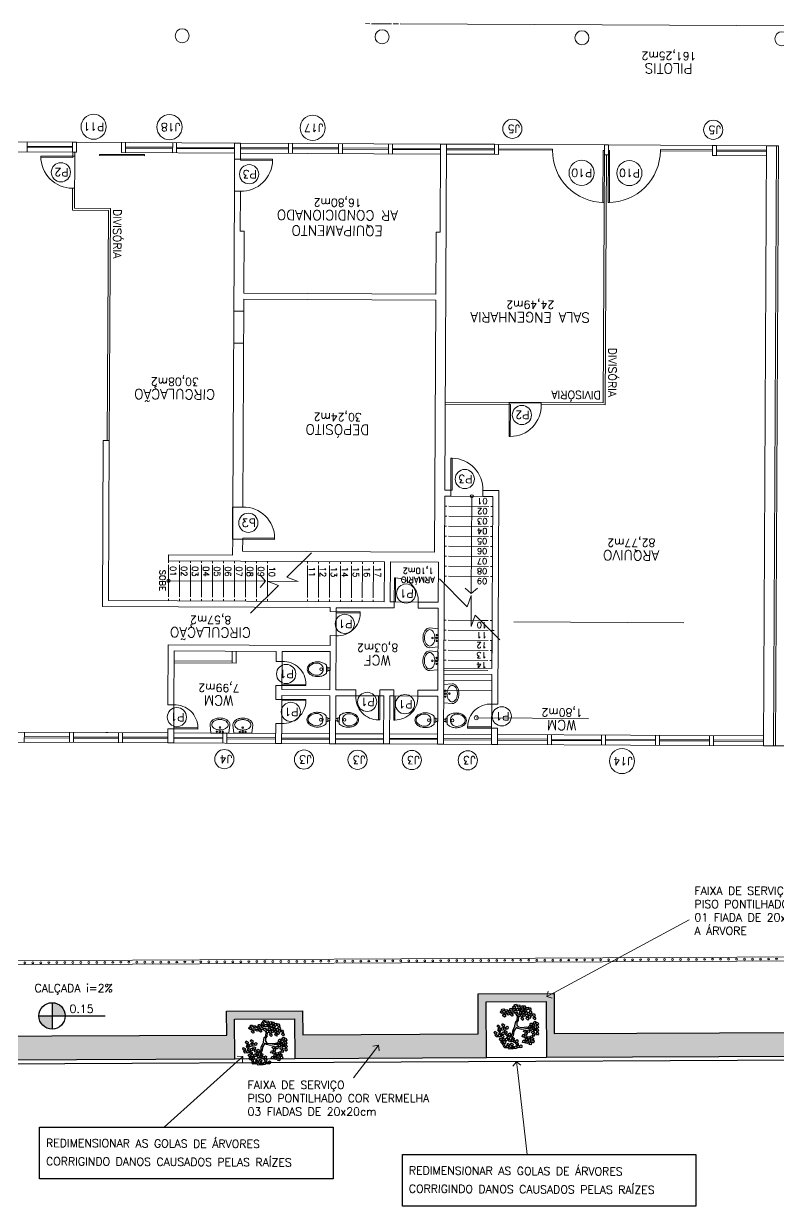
# Model space of a CAD drawing. Extents: x -1057 to 3416, y -340 to 4111.
# Drawn here: x 391.03 to 409.9, y -320.5 to -290.94 of the extents above; entities that cross this region are included whole.
import ezdxf
from ezdxf.enums import TextEntityAlignment as Align

# ---------------------------------------------------------------- set-up
doc = ezdxf.new("R2010")
doc.units = 0
doc.header["$LTSCALE"] = 50
for name, pattern in [('CONTINU', [0]), ('DASHDOT', [1, 0.5, -0.25, 0, -0.25]), ('DGN Style 1', [0.003115, 5.18318e-06, -0.00311]), ('HIDDEN', [9.525, 6.35, -3.175])]:
    doc.linetypes.add(name, pattern=pattern)
doc.layers.add('0.1', color=8, linetype='Continuous', lineweight=13)
doc.layers.add('Margem A3', color=8, linetype='DGN Style 1', lineweight=0)
for name, color, linetype in [('HAC', 1, 'Continuous'), ('medir projeto', 6, 'Continuous'), ('OK', 96, 'Continuous')]:
    doc.layers.add(name, color=color, linetype=linetype)
doc.styles.add('60x100', font='romans.shx', dxfattribs={"height": 0.2})
doc.styles.add('80X50', font='romans.shx')
doc.styles.get("Standard").update_dxf_attribs({"font": 'romans.shx'})

# ---------------------------------------------------------------- blocks, each defined once
blk = doc.blocks.new('P80')
for points in [[(0, 0.86), (0, 0.83), (0.15, 0.83), (0.15, 0.86)], [(0, 0), (0, 0.03), (0.15, 0.03), (0.15, 0)]]:
    blk.add_lwpolyline(points)
blk.add_lwpolyline([(-0.8, 0.06), (0, 0.06), (0, 0.03), (-0.8, 0.03)], close=True)
at = {"color": 8}
blk.add_arc((-0.025, 0.056), 0.775, 88.1408, 179.6698, dxfattribs=at)
blk = doc.blocks.new('P60')
at = {"color": 252}
blk.add_lwpolyline([(-0.6, 0.06), (0, 0.06), (0, 0.03), (-0.6, 0.03)], close=True, dxfattribs=at)
at = {"color": 8}
blk.add_arc((-0.029, 0.06), 0.571, 87.1025, 180, dxfattribs=at)
blk = doc.blocks.new('Cuba-emp')
blk.add_lwpolyline([(0.21, 0.248), (0, 0.227), (0, -0.227), (0.21, -0.248, 0.137816), (0.271, -0.231, 0.107041), (0.329, -0.176, 0.080751), (0.364, -0.099, 0.068643), (0.378, -0.001, 0.068643), (0.364, 0.098, 0.080751), (0.329, 0.174, 0.107041), (0.271, 0.23, 0.115752), (0.21, 0.248)], format="xyb")
blk.add_lwpolyline([(0.21, 0.205, -0.131827), (0.25, 0.194, -0.106633), (0.297, 0.151, -0.083482), (0.328, 0.087, -0.072232), (0.341, 0, -0.072232), (0.328, -0.087, -0.083482), (0.297, -0.151, -0.106633), (0.25, -0.194, -0.131827), (0.21, -0.205, -0.131827), (0.17, -0.194, -0.106633), (0.123, -0.151, -0.083482), (0.092, -0.087, -0.072232), (0.079, 0, -0.072232), (0.092, 0.087, -0.083482), (0.123, 0.151, -0.106633), (0.17, 0.194, -0.131827)], format="xyb", close=True)
for centre, radius in [((0.037, -0.002), 0.0193), ((0.037, -0.002), 0.0193), ((0.036, 0.071), 0.0155), ((0.14, -0.001), 0.0198), ((0.036, -0.076), 0.0155)]:
    blk.add_circle(centre, radius)
blk = doc.blocks.new('Vaso')
for points in [[(0.03, -0.05), (0.03, 0), (-0.03, 0), (-0.03, -0.05)], [(0.05, -0.09), (0.05, -0.05), (-0.05, -0.05), (-0.05, -0.09)]]:
    blk.add_lwpolyline(points)
for points in [[(0.183, -0.31, -0.071776), (0.168, -0.413, -0.083144), (0.129, -0.494, -0.106699), (0.065, -0.552, -0.132564), (-0.002, -0.57, -0.132564), (-0.069, -0.552, -0.106699), (-0.133, -0.494, -0.083144), (-0.172, -0.413, -0.071776), (-0.187, -0.31, -0.071776), (-0.172, -0.207, -0.083144), (-0.133, -0.126, -0.060171), (-0.1, -0.09), (0.096, -0.09, -0.060171), (0.129, -0.126, -0.083144), (0.168, -0.207, -0.071776)], [(-0.088, -0.497, 0.2474), (0, -0.541, 0.2474), (0.088, -0.497, 0.197858), (0.152, -0.318, 0.418329), (0, -0.168, 0.418329), (-0.152, -0.318, 0.197858)]]:
    blk.add_lwpolyline(points, format="xyb", close=True)
blk.add_circle((-0.002, -0.22), 0.0352)
blk = doc.blocks.new('ÁREA')
for p in [(0.00005, 0.00376), (0, 0)]:
    blk.add_attdef('COMPARTIMENTO', text='', height=0.0025).set_placement(p, align=Align.CENTER)
at = {"color": 1}
for p in [(-0.00005, -0.00376), (-0.0001, -0.00752)]:
    blk.add_attdef('ÁREA', text='', height=0.002, dxfattribs=at).set_placement(p, align=Align.CENTER)
blk = doc.blocks.new('P80 - parede 25cm')
for points in [[(-0.03, -0.125), (0, -0.125), (0, 0.125), (-0.03, 0.125)], [(0.83, -0.125), (0.8, -0.125), (0.8, 0.125), (0.83, 0.125)]]:
    blk.add_lwpolyline(points)
blk.add_lwpolyline([(0.77, -0.925), (0.77, -0.125), (0.8, -0.125), (0.8, -0.925)], close=True)
at = {"color": 8}
blk.add_arc((0.774, -0.15), 0.775, 178.1408, 269.6698, dxfattribs=at)
blk = doc.blocks.new('L', base_point=(1.368, 0.591))
at = {"color": 3, "lineweight": -2}
for p, q in [((1.281, 0.65), (1.312, 0.675)), ((1.294, 0.6), (1.281, 0.65)), ((1.312, 0.675), (1.342, 0.621)), ((1.275, 0.567), (1.306, 0.592)), ((1.288, 0.517), (1.275, 0.567)), ((1.317, 0.508), (1.288, 0.517)), ((1.322, 0.591), (1.294, 0.6)), ((1.306, 0.592), (1.336, 0.538)), ((1.336, 0.538), (1.317, 0.508)), ((1.342, 0.621), (1.322, 0.591)), ((1.337, 0.489), (1.356, 0.548)), ((1.376, 0.484), (1.337, 0.489)), ((1.356, 0.548), (1.391, 0.554)), ((1.404, 0.527), (1.376, 0.484)), ((1.391, 0.554), (1.404, 0.527))]:
    blk.add_line(p, q, dxfattribs=at)
blk = doc.blocks.new('Árvore-13')
at = {"color": 3}
for p, q in [((-0.795, 0.302), (-0.961, 0.415)), ((-0.795, 0.406), (-0.953, 0.499)), ((-0.357, 0.349), (-0.795, 0.406)), ((-0.366, 0.227), (-0.795, 0.302)), ((-0.129, 0.105), (-0.366, 0.227)), ((-0.068, 0.19), (-0.357, 0.349)), ((-0.068, -0.036), (-0.129, 0.105)), ((0.029, 0.068), (-0.068, 0.19)), ((0.029, 0.068), (0.318, 0.331)), ((0.116, -0.055), (0.283, 0.133)), ((0.283, 0.133), (0.423, 0.284)), ((0.318, 0.331), (0.405, 0.537)), ((0.405, 0.537), (0.484, 0.659)), ((0.423, 0.284), (0.502, 0.509)), ((0.484, 0.659), (0.572, 0.715)), ((0.502, 0.509), (0.633, 0.668)), ((0.572, 0.715), (0.607, 0.819)), ((0.633, 0.668), (0.782, 0.715)), ((-0.296, -0.392), (-0.418, -0.693)), ((-0.199, -0.449), (-0.313, -0.74)), ((-0.313, -0.74), (-0.243, -0.89)), ((-0.147, -0.299), (-0.296, -0.392)), ((-0.05, -0.383), (-0.199, -0.449)), ((-0.068, -0.036), (-0.147, -0.299)), ((0.116, -0.055), (-0.05, -0.383))]:
    blk.add_line(p, q, dxfattribs=at)
at = {"color": 3, "xscale": 3.048, "yscale": 3.048, "zscale": 3.048}
for p, rotation in [((-1.303, 0.884), 347.8021081598379), ((-0.926, 0.959), 295.0165150851705), ((-0.716, 1.448), 295.0165150851705), ((-0.488, 1.26), 295.0165150851705), ((-0.348, 0.687), 295.0165150851705), ((-0.252, 1.138), 295.0165150851705), ((0.169, 1.448), 190.1248425347958), ((0.353, 0.95), 190.1248425347958), ((0.581, 1.401), 190.1248425347958), ((0.677, 0.781), 190.1248425347958), ((0.852, 1.344), 190.1248425347958), ((1.211, 1.147), 190.1248425347958), ((1.317, 0.753), 190.1248425347958), ((-1.443, 0.368), 347.8021081598379), ((-1.128, 0.415), 347.8021081598379), ((-0.848, 0.462), 295.0165150851705), ((0.765, 0.274), 190.1248425347958), ((0.8, -0.299), 190.1248425347958), ((1.124, 0.565), 190.1248425347958), ((1.203, -0.317), 190.1248425347958), ((1.246, 0.039), 190.1248425347958), ((1.579, 0.114), 190.1248425347958), ((-0.103, -0.899), 66.16076666471405), ((0.502, -1.003), 66.16076666471405), ((-0.453, -1.397), 66.16076666471405), ((-0.015, -1.19), 66.16076666471405), ((0.616, -1.322), 66.16076666471405)]:
    blk.add_blockref('L', p, dxfattribs=dict(at, rotation=rotation))
for p in [(-1.391, -0.308), (-1.233, -0.881), (-1.049, -0.533), (-0.874, -1.134), (-0.848, -0.449), (-0.672, -1.021), (-0.453, -1.04), (-0.445, -0.543)]:
    blk.add_blockref('L', p, dxfattribs=at)
blk = doc.blocks.new('_Open90')
at = {"color": 0, "linetype": 'ByBlock', "lineweight": -2}
for p, q in [((0, 0), (-1, 0)), ((-0.5, 0.5), (0, 0)), ((0, 0), (-0.5, -0.5))]:
    blk.add_line(p, q, dxfattribs=at)

msp = doc.modelspace()

# ---------------------------------------------------------------- hatches: boundary and pattern name
at = {"layer": 'HAC'}
h = msp.add_hatch(dxfattribs=at)
h.set_pattern_fill('HEX', color=256, scale=0.01, angle=90.0645, style=0)
h.set_pattern_definition([(90.064457, (-47.94884, -453.22149), (-0.0549925784, -6.1866e-05), [0.03175, -0.0635]), (210.064457, (-47.94884, -453.22149), (0.027549867, -0.047594037), [0.03175, -0.0635]), (150.064457, (-47.948873, -453.18974), (-0.0274427115, -0.047655903), [0.03175, -0.0635])])
h.paths.add_polyline_path([(416.698, -316.128), (404.298, -316.177), (404.296, -315.177), (404.251, -315.177), (404.108, -315.254), (404.131, -315.178), (402.396, -315.186), (402.398, -316.186), (398.005, -316.207), (398.002, -315.607), (396.103, -315.616), (396.105, -316.216), (389.537, -316.246), (389.535, -315.646), (387.935, -315.654), (387.937, -316.254), (382.34, -316.28), (382.34, -315.681), (380.74, -315.682), (380.74, -316.283), (380.55, -316.284), (380.722, -316.883), (380.939, -316.882), (380.94, -315.882), (381.471, -315.882), (381.479, -315.852), (381.543, -315.881), (381.671, -315.881), (381.683, -315.839), (381.72, -315.833), (381.72, -315.881), (381.733, -315.881), (381.744, -315.844), (381.772, -315.845), (381.794, -315.881), (381.818, -315.881), (381.85, -315.876), (381.85, -315.881), (382.14, -315.881), (382.139, -316.881), (388.139, -316.853), (388.136, -315.853), (389.336, -315.847), (389.339, -316.847), (396.307, -316.815), (396.303, -315.815), (397.803, -315.808), (397.807, -316.808), (402.602, -316.785), (402.597, -315.385), (404.097, -315.378), (404.102, -316.778), (414.85, -316.728), (416.7, -316.719)])
h.paths.add_polyline_path([(381.525, -315.857), (381.499, -315.835), (381.51, -315.809), (381.559, -315.803), (381.581, -315.839), (381.584, -315.833)], flags=16)
at = {"layer": 'medir projeto', "linetype": 'CONTINU', "lineweight": -2}
h = msp.add_hatch(color=7, dxfattribs=at)
h.dxf.hatch_style = 1
h.paths.add_polyline_path([(392.066, -315.736, 0.414214), (391.737, -315.408), (391.737, -315.736)])
h.paths.add_polyline_path([(391.737, -315.736), (391.408, -315.736, 0.414214), (391.737, -316.065)])

# ---------------------------------------------------------------- linework, layer by layer
at = {"layer": '0.1', "color": 8}
for p, q in [((399.688, -290.938), (399.58, -290.937)), ((400.228, -290.94), (399.728, -290.938)), ((400.405, -290.941), (400.268, -290.941)), ((429.83, -291.086), (400.443, -290.941)), ((392.244, -294.151), (380.052, -294.091)), ((380.053, -293.841), (392.245, -293.901)), ((391.115, -294.005), (392.244, -294.011)), ((392.244, -294.041), (391.115, -294.035)), ((396.303, -293.921), (392.345, -293.902)), ((394.753, -294.053), (393.573, -294.048)), ((393.574, -294.018), (394.753, -294.023)), ((394.853, -294.024), (396.303, -294.031)), ((396.303, -294.061), (394.853, -294.054)), ((396.453, -293.922), (401.453, -293.946)), ((396.453, -294.032), (397.653, -294.038)), ((397.653, -294.068), (396.453, -294.062)), ((397.753, -294.038), (398.903, -294.044)), ((398.902, -294.074), (397.753, -294.068)), ((400.152, -294.08), (399.002, -294.074)), ((399.003, -294.044), (400.153, -294.05)), ((401.452, -294.086), (400.252, -294.081)), ((400.253, -294.051), (401.453, -294.056)), ((402.802, -294.093), (401.602, -294.087)), ((401.603, -293.947), (402.803, -293.953)), ((401.603, -294.057), (402.803, -294.063)), ((404.252, -294.1), (402.902, -294.094)), ((405.553, -293.967), (402.903, -293.954)), ((402.903, -294.064), (404.253, -294.07)), ((404.252, -294.1), (404.253, -294.07)), ((405.552, -294.107), (405.521, -300.417)), ((408.253, -293.98), (405.653, -293.967)), ((406.952, -294.114), (406.953, -294.084)), ((408.252, -294.12), (406.952, -294.114)), ((406.953, -294.084), (408.253, -294.09)), ((408.353, -293.98), (409.603, -293.987)), ((408.353, -294.09), (409.603, -294.097)), ((392.304, -294.151), (392.297, -295.551)), ((396.301, -294.321), (396.297, -295.121)), ((401.452, -294.196), (396.452, -294.172)), ((402.802, -294.203), (401.602, -294.197)), ((405.602, -294.217), (405.571, -300.467)), ((409.602, -294.127), (408.352, -294.12)), ((409.602, -294.237), (408.352, -294.23)), ((392.249, -295.051), (392.247, -295.601)), ((392.299, -295.051), (392.249, -295.051)), ((393.195, -295.556), (392.297, -295.551)), ((393.167, -301.356), (393.195, -295.556)), ((393.145, -295.605), (392.247, -295.601)), ((393.117, -301.355), (393.145, -295.605)), ((396.533, -298.122), (396.283, -298.121)), ((396.279, -298.921), (396.529, -298.922)), ((401.571, -300.397), (403.171, -300.405)), ((401.571, -300.447), (403.201, -300.455)), ((403.971, -300.409), (405.521, -300.417)), ((403.971, -300.459), (403.971, -300.409)), ((403.971, -300.459), (405.571, -300.467)), ((401.715, -302.748), (402.51, -302.752)), ((402.235, -302.75), (402.223, -305.183)), ((401.557, -303.247), (401.607, -303.247)), ((401.559, -302.997), (401.609, -302.997)), ((401.657, -303.248), (402.657, -303.252)), ((401.659, -302.998), (402.659, -303.002)), ((402.707, -303.253), (402.757, -303.253)), ((402.709, -303.003), (402.759, -303.003)), ((401.556, -303.497), (401.606, -303.497)), ((401.656, -303.498), (402.656, -303.502)), ((402.706, -303.503), (402.756, -303.503)), ((401.555, -303.747), (401.605, -303.747)), ((401.655, -303.748), (402.655, -303.752)), ((402.705, -303.753), (402.755, -303.753)), ((401.554, -303.997), (401.604, -303.997)), ((401.654, -303.998), (402.654, -304.002)), ((402.704, -304.003), (402.754, -304.003)), ((394.652, -304.363), (394.651, -304.413)), ((394.927, -304.364), (394.926, -304.414)), ((395.202, -304.366), (395.201, -304.416)), ((395.477, -304.367), (395.476, -304.417)), ((395.752, -304.368), (395.751, -304.418)), ((396.027, -304.37), (396.026, -304.42)), ((396.302, -304.371), (396.301, -304.421)), ((396.577, -304.373), (396.576, -304.423)), ((396.852, -304.374), (396.851, -304.424)), ((397.127, -304.375), (397.126, -304.425)), ((398.127, -304.38), (398.126, -304.43)), ((398.402, -304.382), (398.401, -304.432)), ((398.677, -304.383), (398.676, -304.433)), ((398.952, -304.384), (398.951, -304.434)), ((399.227, -304.386), (399.226, -304.436)), ((399.502, -304.387), (399.501, -304.437)), ((399.777, -304.388), (399.776, -304.438)), ((401.552, -304.247), (401.602, -304.247)), ((401.652, -304.248), (402.652, -304.252)), ((402.702, -304.253), (402.752, -304.253)), ((394.651, -304.463), (394.647, -305.263)), ((394.926, -304.464), (394.922, -305.264)), ((395.201, -304.466), (395.197, -305.266)), ((395.476, -304.467), (395.472, -305.267)), ((395.751, -304.468), (395.747, -305.268)), ((396.026, -304.47), (396.022, -305.27)), ((396.301, -304.471), (396.297, -305.271)), ((396.576, -304.473), (396.572, -305.273)), ((396.851, -304.474), (396.847, -305.274)), ((397.077, -304.875), (396.943, -304.717)), ((397.126, -304.475), (397.122, -305.275)), ((401.55, -304.747), (401.6, -304.747)), ((401.551, -304.497), (401.601, -304.497)), ((401.65, -304.748), (402.65, -304.752)), ((401.651, -304.498), (402.651, -304.502)), ((402.7, -304.753), (402.75, -304.753)), ((402.701, -304.503), (402.751, -304.503)), ((394.649, -304.863), (397.077, -304.875)), ((397.077, -304.875), (396.942, -305.032)), ((402.223, -305.183), (402.066, -305.047)), ((402.223, -305.183), (402.381, -305.049)), ((394.647, -305.313), (394.647, -305.363)), ((394.922, -305.314), (394.922, -305.364)), ((395.197, -305.316), (395.197, -305.366)), ((395.472, -305.317), (395.472, -305.367)), ((395.747, -305.318), (395.747, -305.368)), ((396.022, -305.32), (396.022, -305.37)), ((396.297, -305.321), (396.297, -305.371)), ((396.572, -305.323), (396.572, -305.373)), ((396.847, -305.324), (396.847, -305.374)), ((397.122, -305.325), (397.122, -305.375)), ((398.122, -305.33), (398.122, -305.38)), ((398.397, -305.332), (398.397, -305.382)), ((398.672, -305.333), (398.672, -305.383)), ((398.947, -305.334), (398.947, -305.384)), ((399.222, -305.336), (399.222, -305.386)), ((399.497, -305.337), (399.497, -305.387)), ((399.772, -305.338), (399.772, -305.388)), ((398.845, -305.634), (398.843, -306.234)), ((400.897, -305.394), (400.297, -305.391)), ((402.455, -305.852), (402.644, -305.852)), ((402.694, -305.853), (402.744, -305.853)), ((402.693, -306.103), (402.793, -306.103)), ((402.739, -307.053), (402.742, -306.292)), ((396.239, -306.921), (396.241, -306.621)), ((396.339, -306.921), (396.341, -306.621)), ((396.239, -306.871), (394.789, -306.864)), ((396.339, -306.921), (394.789, -306.914)), ((397.489, -306.877), (397.486, -307.477)), ((401.539, -307.047), (401.538, -307.197)), ((394.784, -307.964), (394.781, -308.564)), ((397.485, -307.827), (397.482, -308.427)), ((399.335, -307.736), (399.935, -307.739)), ((400.285, -307.741), (400.885, -307.744)), ((402.731, -308.544), (402.734, -307.944)), ((379.981, -308.591), (393.081, -308.655)), ((394.629, -308.913), (379.979, -308.841)), ((392.172, -308.791), (391.042, -308.785)), ((391.043, -308.755), (392.172, -308.761)), ((392.272, -308.761), (393.401, -308.767)), ((393.401, -308.797), (392.272, -308.791)), ((393.131, -308.656), (394.631, -308.663)), ((393.501, -308.767), (394.63, -308.773)), ((394.63, -308.803), (393.501, -308.797)), ((394.78, -308.774), (396.005, -308.78)), ((396.005, -308.81), (394.78, -308.804)), ((394.781, -308.664), (397.33, -308.676)), ((396.105, -308.78), (397.33, -308.786)), ((397.33, -308.816), (396.105, -308.81)), ((397.48, -308.677), (398.68, -308.683)), ((397.48, -308.787), (398.68, -308.793)), ((398.68, -308.823), (397.48, -308.817)), ((398.83, -308.684), (400.03, -308.69)), ((398.83, -308.794), (400.03, -308.8)), ((400.03, -308.83), (398.83, -308.824)), ((400.18, -308.69), (401.38, -308.696)), ((400.18, -308.8), (401.38, -308.806)), ((401.38, -308.836), (400.18, -308.83)), ((401.53, -308.697), (402.73, -308.703)), ((401.53, -308.807), (402.73, -308.813)), ((402.73, -308.843), (401.53, -308.837)), ((402.88, -308.704), (409.53, -308.736)), ((402.88, -308.814), (404.13, -308.82)), ((404.13, -308.85), (402.88, -308.844)), ((404.23, -308.82), (405.48, -308.826)), ((405.48, -308.856), (404.23, -308.85)), ((405.58, -308.827), (406.83, -308.833)), ((406.83, -308.863), (405.58, -308.857)), ((406.93, -308.834), (408.18, -308.84)), ((408.18, -308.87), (406.93, -308.864)), ((408.28, -308.84), (409.53, -308.846)), ((409.53, -308.876), (408.28, -308.87)), ((397.329, -308.926), (394.779, -308.914)), ((398.679, -308.933), (397.479, -308.927)), ((400.029, -308.94), (398.829, -308.934)), ((401.379, -308.946), (400.179, -308.94)), ((402.729, -308.953), (401.529, -308.947)), ((409.529, -308.986), (402.879, -308.954)), ((379.952, -314.414), (426.037, -314.183)), ((379.851, -314.515), (426.08, -314.283))]:
    msp.add_line(p, q, dxfattribs=at)
at = {"layer": '0.1', "color": 7}
for p, q in [((396.301, -294.321), (396.303, -293.921)), ((396.453, -293.922), (396.303, -293.921)), ((396.451, -294.322), (396.453, -293.922)), ((401.442, -296.146), (401.453, -293.946)), ((401.603, -293.947), (401.453, -293.946)), ((401.56, -302.597), (401.603, -293.947)), ((409.529, -308.986), (409.603, -293.987)), ((409.853, -293.988), (409.603, -293.987)), ((409.779, -308.988), (409.853, -293.988)), ((409.829, -308.988), (409.903, -293.988)), ((396.451, -294.322), (396.301, -294.321)), ((396.258, -303.021), (396.297, -295.121)), ((396.447, -295.122), (396.297, -295.121)), ((396.442, -296.122), (396.447, -295.122)), ((396.442, -296.122), (396.542, -296.122)), ((396.535, -297.672), (396.542, -296.122)), ((401.335, -297.696), (401.342, -296.146)), ((401.342, -296.146), (401.442, -296.146)), ((396.508, -303.022), (396.534, -297.822)), ((401.334, -297.846), (396.534, -297.822)), ((401.335, -297.696), (396.535, -297.672)), ((401.303, -304.146), (401.334, -297.846)), ((392.996, -305.505), (393.017, -301.355)), ((393.017, -301.355), (393.167, -301.356)), ((393.147, -305.356), (393.167, -301.356)), ((401.56, -302.597), (401.71, -302.598)), ((401.71, -302.598), (401.71, -302.748)), ((402.51, -302.602), (402.51, -302.752)), ((402.51, -302.602), (402.91, -302.604)), ((402.884, -307.944), (402.91, -302.604)), ((401.539, -307.047), (401.56, -302.747)), ((401.56, -302.747), (401.71, -302.748)), ((402.51, -302.752), (402.76, -302.753)), ((402.739, -307.053), (402.76, -302.753)), ((396.258, -303.021), (396.508, -303.022)), ((396.252, -304.221), (396.254, -303.821)), ((396.504, -303.822), (396.254, -303.821)), ((396.503, -304.122), (396.504, -303.822)), ((396.503, -304.122), (401.303, -304.146)), ((394.652, -304.363), (394.652, -304.213)), ((394.652, -304.213), (396.252, -304.221)), ((394.652, -304.363), (400.052, -304.39)), ((400.047, -305.39), (400.052, -304.39)), ((400.197, -305.39), (400.202, -304.39)), ((400.202, -304.39), (401.402, -304.396)), ((401.397, -305.396), (401.402, -304.396)), ((392.996, -305.505), (398.696, -305.533)), ((393.147, -305.356), (400.047, -305.39)), ((398.695, -305.633), (398.696, -305.533)), ((398.695, -305.633), (398.845, -305.634)), ((398.845, -305.634), (398.846, -305.534)), ((398.846, -305.534), (400.296, -305.541)), ((400.197, -305.39), (400.297, -305.391)), ((400.297, -305.391), (400.296, -305.541)), ((400.896, -305.544), (400.897, -305.394)), ((400.896, -305.544), (401.396, -305.546)), ((400.897, -305.394), (401.397, -305.396)), ((401.386, -307.596), (401.396, -305.546)), ((398.691, -306.483), (398.693, -306.233)), ((398.843, -306.234), (398.693, -306.233)), ((398.836, -307.584), (398.843, -306.234)), ((394.634, -307.963), (394.641, -306.463)), ((394.641, -306.463), (398.691, -306.483)), ((394.784, -307.964), (394.791, -306.614)), ((394.791, -306.614), (397.341, -306.626)), ((397.339, -306.876), (397.341, -306.626)), ((397.489, -306.877), (397.491, -306.627)), ((397.491, -306.627), (398.691, -306.633)), ((398.686, -307.583), (398.691, -306.633)), ((397.339, -306.876), (397.489, -306.877)), ((401.539, -307.047), (402.739, -307.053)), ((401.529, -308.947), (401.538, -307.197)), ((401.538, -307.197), (402.738, -307.203)), ((402.734, -307.944), (402.738, -307.203)), ((397.335, -307.826), (397.336, -307.476)), ((397.486, -307.477), (397.336, -307.476)), ((397.486, -307.577), (397.486, -307.477)), ((397.486, -307.577), (398.686, -307.583)), ((398.836, -307.584), (399.336, -307.586)), ((399.336, -307.586), (399.335, -307.736)), ((399.935, -307.739), (399.936, -307.589)), ((399.936, -307.589), (400.286, -307.591)), ((400.285, -307.741), (400.286, -307.591)), ((400.886, -307.594), (400.885, -307.744)), ((400.886, -307.594), (401.386, -307.596)), ((394.634, -307.963), (394.784, -307.964)), ((397.485, -307.827), (397.335, -307.826)), ((397.485, -307.727), (398.685, -307.733)), ((397.485, -307.827), (397.485, -307.727)), ((398.679, -308.933), (398.685, -307.733)), ((398.829, -308.934), (398.835, -307.734)), ((398.835, -307.734), (399.335, -307.736)), ((399.935, -307.739), (400.035, -307.74)), ((400.029, -308.94), (400.035, -307.74)), ((400.179, -308.94), (400.185, -307.74)), ((400.185, -307.74), (400.285, -307.741)), ((400.885, -307.744), (401.385, -307.746)), ((401.379, -308.946), (401.385, -307.746)), ((402.884, -307.944), (402.734, -307.944)), ((394.629, -308.913), (394.631, -308.563)), ((394.781, -308.564), (394.631, -308.563)), ((394.779, -308.914), (394.781, -308.564)), ((397.329, -308.926), (397.332, -308.426)), ((397.332, -308.426), (397.482, -308.427)), ((397.479, -308.927), (397.482, -308.427)), ((402.729, -308.953), (402.731, -308.544)), ((402.881, -308.544), (402.731, -308.544)), ((402.879, -308.954), (402.881, -308.544)), ((394.629, -308.913), (394.779, -308.914)), ((397.329, -308.926), (397.479, -308.927)), ((398.679, -308.933), (398.829, -308.934)), ((400.029, -308.94), (400.179, -308.94)), ((401.379, -308.946), (401.529, -308.947)), ((402.729, -308.953), (402.879, -308.954)), ((409.529, -308.986), (409.779, -308.988)), ((409.829, -308.988), (410.079, -308.989))]:
    msp.add_line(p, q, dxfattribs=at)
at = {"layer": '0.1', "color": 8, "linetype": 'CONTINU'}
for p, q in [((409.853, -293.988), (409.903, -293.988)), ((407.538, -305.912), (403.286, -305.891)), ((405.158, -308.3), (402.347, -308.286)), ((409.779, -308.988), (409.829, -308.988))]:
    msp.add_line(p, q, dxfattribs=at)
at = {"layer": '0.1', "color": 8, "linetype": 'CONTINU', "lineweight": -2}
for p, q in [((403.171, -300.405), (403.971, -300.409)), ((396.254, -303.821), (396.258, -303.021))]:
    msp.add_line(p, q, dxfattribs=at)
at = {"layer": '0.1', "color": 8, "linetype": 'DASHDOT', "ltscale": 0.2}
for p, q in [((398.126, -304.48), (398.122, -305.28)), ((398.401, -304.482), (398.397, -305.282)), ((398.676, -304.483), (398.672, -305.283)), ((398.951, -304.484), (398.947, -305.284)), ((399.226, -304.486), (399.222, -305.286)), ((399.501, -304.487), (399.497, -305.287)), ((399.776, -304.488), (399.772, -305.288)), ((401.544, -305.847), (401.594, -305.847)), ((401.644, -305.848), (402.455, -305.852)), ((401.543, -306.097), (401.593, -306.097)), ((401.643, -306.098), (402.643, -306.102)), ((401.542, -306.347), (401.592, -306.347)), ((401.642, -306.348), (402.642, -306.352)), ((402.692, -306.353), (402.742, -306.353)), ((401.541, -306.597), (401.591, -306.597)), ((401.641, -306.598), (402.641, -306.602)), ((402.691, -306.603), (402.741, -306.603)), ((401.538, -307.097), (402.638, -307.102)), ((401.54, -306.847), (401.59, -306.847)), ((401.64, -306.848), (402.64, -306.852)), ((402.69, -306.853), (402.74, -306.853)), ((401.537, -307.347), (402.737, -307.353)), ((401.536, -307.597), (402.736, -307.603))]:
    msp.add_line(p, q, dxfattribs=at)
at = {"layer": '0.1', "color": 8, "linetype": 'HIDDEN', "ltscale": 0.02}
msp.add_line((393.131, -308.656), (393.081, -308.655), dxfattribs=at)
at = {"layer": '0.1', "color": 8}
for points in [[(391.116, -293.895), (391.115, -294.145)], [(396.302, -294.171), (393.473, -294.157), (393.474, -293.907)], [(393.574, -293.908), (393.573, -294.158)], [(394.752, -294.163), (394.753, -293.913)], [(394.853, -293.914), (394.852, -294.164)], [(397.652, -294.178), (397.653, -293.928)], [(397.753, -293.928), (397.752, -294.178)], [(398.902, -294.184), (398.903, -293.934)], [(399.003, -293.934), (399.002, -294.184)], [(400.152, -294.19), (400.153, -293.94)], [(400.253, -293.941), (400.252, -294.191)], [(405.546, -295.407), (405.516, -295.406), (405.522, -294.107), (405.552, -294.107)], [(392.303, -294.251), (391.453, -294.247), (391.453, -294.277), (392.253, -294.281), (392.254, -294.151)], [(403.171, -300.405), (403.167, -301.255), (403.197, -301.255), (403.201, -300.455)], [(398.224, -304.165), (397.608, -304.774), (397.89, -304.879), (397.118, -304.875), (397.4, -304.98), (396.7, -305.673)], [(402.933, -306.334), (402.323, -305.719), (402.219, -306.001), (402.223, -305.229), (402.118, -305.511), (401.425, -304.811)], [(391.043, -308.645), (391.042, -308.895)], [(392.171, -308.901), (392.172, -308.651)], [(392.272, -308.651), (392.271, -308.901)], [(393.4, -308.907), (393.401, -308.657)], [(393.501, -308.657), (393.5, -308.907)], [(396.004, -308.92), (396.005, -308.67)], [(396.105, -308.67), (396.104, -308.92)], [(404.129, -308.96), (404.13, -308.71)], [(404.23, -308.71), (404.229, -308.96)], [(405.479, -308.966), (405.48, -308.716)], [(405.58, -308.717), (405.579, -308.967)], [(406.829, -308.973), (406.83, -308.723)], [(406.93, -308.724), (406.929, -308.974)], [(408.179, -308.98), (408.18, -308.73)], [(408.28, -308.73), (408.279, -308.98)]]:
    msp.add_lwpolyline(points, dxfattribs=at)
at = {"layer": '0.1', "color": 7}
for points in [[(392.344, -294.152), (392.244, -294.151), (392.245, -293.901), (392.345, -293.902)], [(402.902, -294.204), (402.802, -294.203), (402.803, -293.953), (402.903, -293.954)], [(405.652, -294.217), (405.552, -294.217), (405.553, -293.967), (405.653, -293.967)], [(408.352, -294.23), (408.252, -294.23), (408.253, -293.98), (408.353, -293.98)]]:
    msp.add_lwpolyline(points, close=True, dxfattribs=at)
at = {"layer": '0.1', "color": 8}
for points in [[(405.652, -294.107), (405.682, -294.107), (405.676, -295.407), (405.646, -295.407)], [(394.049, -294.239), (394.049, -294.209), (392.92, -294.204), (392.92, -294.234)], [(401.744, -301.798), (401.74, -302.598), (401.71, -302.598), (401.714, -301.798)]]:
    msp.add_lwpolyline(points, close=True, dxfattribs=at)
at = {"layer": '0.1', "color": 7}
for points in [[(404.284, -315.159), (407.673, -313.336)], [(399.781, -316.63), (399.277, -317.282)], [(396.359, -316.885), (394.541, -318.517)], [(403.375, -317.08), (403.617, -319.204)]]:
    msp.add_lwpolyline(points, dxfattribs=at)
for centre in [(394.991, -291.24), (399.991, -291.264), (404.991, -291.289), (409.991, -291.314)]:
    msp.add_circle(centre, 0.175, dxfattribs=at)
at = {"layer": '0.1', "color": 8}
for centre, radius in [((392.776, -293.514), 0.314), ((394.673, -293.523), 0.314), ((398.254, -293.541), 0.314), ((403.25, -293.565), 0.24), ((408.274, -293.59), 0.24), ((404.981, -294.666), 0.314), ((406.177, -294.672), 0.314), ((391.958, -294.652), 0.24), ((396.665, -294.701), 0.24), ((403.488, -300.719), 0.24), ((402.06, -302.319), 0.24), ((402.235, -302.75), 0.0387), ((396.646, -303.411), 0.24), ((394.649, -304.863), 0.0387), ((400.591, -305.18), 0.24), ((399.058, -305.939), 0.24), ((397.592, -307.191), 0.24), ((399.616, -307.889), 0.24), ((400.564, -307.945), 0.24), ((397.708, -308.139), 0.24), ((394.858, -308.268), 0.24), ((402.985, -308.25), 0.24), ((396.046, -309.319), 0.24), ((398.037, -309.329), 0.24), ((399.378, -309.336), 0.24), ((400.733, -309.342), 0.24), ((402.134, -309.349), 0.24), ((405.992, -309.368), 0.314), ((391.057, -314.409), 0.0225), ((391.257, -314.408), 0.0225), ((391.457, -314.407), 0.0225), ((391.657, -314.406), 0.0225), ((391.857, -314.405), 0.0225), ((392.057, -314.404), 0.0225), ((392.257, -314.403), 0.0225), ((392.457, -314.402), 0.0225), ((392.657, -314.401), 0.0225), ((392.857, -314.4), 0.0225), ((393.057, -314.399), 0.0225), ((393.258, -314.398), 0.0225), ((393.458, -314.397), 0.0225), ((393.658, -314.396), 0.0225), ((393.858, -314.395), 0.0225), ((394.058, -314.394), 0.0225), ((394.258, -314.393), 0.0225), ((394.458, -314.392), 0.0225), ((394.658, -314.391), 0.0225), ((394.858, -314.39), 0.0225), ((395.058, -314.389), 0.0225), ((395.258, -314.388), 0.0225), ((395.458, -314.387), 0.0225), ((395.658, -314.386), 0.0225), ((395.858, -314.385), 0.0225), ((396.058, -314.384), 0.0225), ((396.258, -314.383), 0.0225), ((396.458, -314.382), 0.0225), ((396.658, -314.381), 0.0225), ((396.858, -314.38), 0.0225), ((397.058, -314.379), 0.0225), ((397.258, -314.378), 0.0225), ((397.458, -314.377), 0.0225), ((397.658, -314.376), 0.0225), ((397.858, -314.375), 0.0225), ((398.058, -314.374), 0.0225), ((398.258, -314.373), 0.0225), ((398.458, -314.371), 0.0225), ((398.658, -314.37), 0.0225), ((398.858, -314.369), 0.0225), ((399.058, -314.368), 0.0225), ((399.258, -314.367), 0.0225), ((399.458, -314.366), 0.0225), ((399.658, -314.365), 0.0225), ((399.858, -314.364), 0.0225), ((400.058, -314.363), 0.0225), ((400.258, -314.362), 0.0225), ((400.458, -314.361), 0.0225), ((400.658, -314.36), 0.0225), ((400.858, -314.359), 0.0225), ((401.058, -314.358), 0.0225), ((401.258, -314.357), 0.0225), ((401.458, -314.356), 0.0225), ((401.658, -314.355), 0.0225), ((401.858, -314.354), 0.0225), ((402.058, -314.353), 0.0225), ((402.258, -314.352), 0.0225), ((402.458, -314.351), 0.0225), ((402.658, -314.35), 0.0225), ((402.858, -314.349), 0.0225), ((403.058, -314.348), 0.0225), ((403.258, -314.347), 0.0225), ((403.458, -314.346), 0.0225), ((403.658, -314.345), 0.0225), ((403.858, -314.344), 0.0225), ((404.058, -314.343), 0.0225), ((404.258, -314.342), 0.0225), ((404.458, -314.341), 0.0225), ((404.658, -314.34), 0.0225), ((404.858, -314.339), 0.0225), ((405.058, -314.338), 0.0225), ((405.258, -314.337), 0.0225), ((405.458, -314.336), 0.0225), ((405.658, -314.335), 0.0225), ((405.858, -314.334), 0.0225), ((406.058, -314.333), 0.0225), ((406.258, -314.332), 0.0225), ((406.458, -314.331), 0.0225), ((406.658, -314.33), 0.0225), ((406.858, -314.329), 0.0225), ((407.058, -314.328), 0.0225), ((407.258, -314.327), 0.0225), ((407.458, -314.326), 0.0225), ((407.658, -314.325), 0.0225), ((407.858, -314.324), 0.0225), ((408.058, -314.323), 0.0225), ((408.258, -314.322), 0.0225), ((408.458, -314.321), 0.0225), ((408.658, -314.32), 0.0225), ((408.858, -314.319), 0.0225), ((409.058, -314.318), 0.0225), ((409.258, -314.317), 0.0225), ((409.458, -314.316), 0.0225), ((409.658, -314.315), 0.0225), ((409.858, -314.314), 0.0225)]:
    msp.add_circle(centre, radius, dxfattribs=at)
at = {"layer": '0.1', "color": 8, "linetype": 'CONTINU'}
msp.add_circle((402.347, -308.286), 0.0498, dxfattribs=at)
at = {"layer": '0.1', "color": 8}
for centre, radius, start, end in [((405.552, -294.107), 1.3, 179.7175, 269.7175), ((405.652, -294.107), 1.3, 269.7175, 359.7175), ((392.253, -294.251), 0.8, 179.7175, 269.7175), ((403.196, -300.48), 0.775, 270.0477, 1.5767), ((401.736, -302.573), 0.775, 357.8583, 89.3873)]:
    msp.add_arc(centre, radius, start, end, dxfattribs=at)
at = {"layer": 'Margem A3', "color": 7, "linetype": 'CONTINU', "lineweight": -2}
for p, q in [((426.099, -316.775), (380.939, -316.982)), ((396.308, -316.815), (389.339, -316.848)), ((396.307, -316.815), (389.339, -316.847)), ((402.603, -316.785), (397.807, -316.808)), ((402.602, -316.785), (397.807, -316.808)), ((414.85, -316.728), (404.102, -316.778))]:
    msp.add_line(p, q, dxfattribs=at)
for points in [[(380.74, -316.283), (380.74, -315.682), (382.34, -315.681), (382.34, -316.28), (387.937, -316.254), (387.935, -315.654), (389.535, -315.646), (389.537, -316.246), (396.105, -316.216), (396.103, -315.616), (398.002, -315.607), (398.005, -316.207), (402.398, -316.186), (402.396, -315.186), (404.296, -315.177), (404.298, -316.177), (416.698, -316.128), (416.696, -315.519), (418.296, -315.512), (418.298, -316.107), (421.767, -316.095)], [(402.602, -316.785), (402.597, -315.385), (404.097, -315.378), (404.102, -316.778), (402.602, -316.785)], [(396.307, -316.815), (396.303, -315.815), (397.803, -315.808), (397.807, -316.808), (396.307, -316.815)]]:
    msp.add_lwpolyline(points, dxfattribs=at)
at = {"layer": 'medir projeto', "color": 7, "linetype": 'CONTINU', "lineweight": -2}
for p, q in [((391.737, -315.408), (391.737, -316.065)), ((391.408, -315.736), (392.066, -315.736)), ((392.066, -315.736), (393.063, -315.736))]:
    msp.add_line(p, q, dxfattribs=at)
for points in [[(391.422, -318.517), (398.765, -318.517), (398.765, -319.809), (391.422, -319.809)], [(400.498, -319.204), (407.84, -319.204), (407.84, -320.496), (400.498, -320.496)]]:
    msp.add_lwpolyline(points, close=True, dxfattribs=at)
msp.add_circle((391.737, -315.736), 0.329, dxfattribs=at)

# ---------------------------------------------------------------- block references
at = {"layer": '0.1', "color": 8}
ref = msp.add_blockref('ÁREA', (407.16, -291.933), dxfattribs=dict(at, xscale=133.3333333333334, yscale=133.3333333333334, zscale=133.3333333333334, rotation=179.7174815060635))
ref.add_attrib('COMPARTIMENTO', 'PILOTIS', dxfattribs={"layer": '0', "color": 3, "height": 0.25, "rotation": 179.7175}).set_placement((407.16, -291.933), align=Align.CENTER)
ref.add_attrib('ÁREA', '161,25m2', dxfattribs={"layer": '0', "color": 1, "height": 0.2, "rotation": 179.7175}).set_placement((407.168, -291.645), align=Align.CENTER)
for name, p, rotation in [('P80', (396.451, -294.292), 179.7174815060635), ('P60', (400.267, -305.391), 269.7174815060636), ('P60', (398.846, -305.604), 179.7174815060635), ('Cuba-emp', (401.535, -307.681), 359.7174815060635), ('P60', (397.485, -307.797), 179.7174815060635), ('P60', (399.965, -307.739), 89.71748150606336), ('P60', (402.731, -308.574), 359.7174815060635), ('Vaso', (398.832, -308.334), 89.71748150606336), ('Vaso', (401.532, -308.347), 89.71748150606336)]:
    msp.add_blockref(name, p, dxfattribs=dict(at, rotation=rotation))
ref = msp.add_blockref('ÁREA', (398.874, -295.6), dxfattribs=dict(at, xscale=133.3333333333334, yscale=133.3333333333334, zscale=133.3333333333334, rotation=179.7174815060635))
ref.add_attrib('COMPARTIMENTO', 'AR CONDICIONADO', dxfattribs={"layer": '0', "color": 3, "height": 0.25, "rotation": 179.7175}).set_placement((398.874, -295.6), align=Align.CENTER)
ref.add_attrib('ÁREA', '16,80m2', dxfattribs={"layer": '0', "color": 1, "height": 0.2, "rotation": 179.7175}).set_placement((398.882, -295.312), align=Align.CENTER)
ref.add_attrib('COMPARTIMENTO', 'EQUIPAMENTO', dxfattribs={"layer": '0', "color": 3, "height": 0.25, "rotation": 179.7175}).set_placement((398.866, -295.988), align=Align.CENTER)
ref = msp.add_blockref('ÁREA', (403.693, -298.152), dxfattribs=dict(at, xscale=133.3333333333334, yscale=133.3333333333334, zscale=133.3333333333334, rotation=179.7174815060635))
ref.add_attrib('COMPARTIMENTO', 'SALA ENGENHARIA', dxfattribs={"layer": '0', "color": 3, "height": 0.25, "rotation": 179.7175}).set_placement((403.693, -298.152), align=Align.CENTER)
ref.add_attrib('ÁREA', '24,49m2', dxfattribs={"layer": '0', "color": 1, "height": 0.2, "rotation": 179.7175}).set_placement((403.701, -297.864), align=Align.CENTER)
ref = msp.add_blockref('ÁREA', (394.801, -300.075), dxfattribs=dict(at, xscale=133.3333333333334, yscale=133.3333333333334, zscale=133.3333333333334, rotation=179.7174815060635))
ref.add_attrib('COMPARTIMENTO', 'CIRCULAÇÃO', dxfattribs={"layer": '0', "color": 3, "height": 0.25, "rotation": 179.7175}).set_placement((394.801, -300.075), align=Align.CENTER)
ref.add_attrib('ÁREA', '30,08m2', dxfattribs={"layer": '0', "color": 1, "height": 0.2, "rotation": 179.7175}).set_placement((394.809, -299.787), align=Align.CENTER)
ref = msp.add_blockref('ÁREA', (398.874, -300.958), dxfattribs=dict(at, xscale=133.3333333333334, yscale=133.3333333333334, zscale=133.3333333333334, rotation=179.7174815060635))
ref.add_attrib('COMPARTIMENTO', 'DEPÓSITO', dxfattribs={"layer": '0', "color": 3, "height": 0.25, "rotation": 179.7175}).set_placement((398.874, -300.958), align=Align.CENTER)
ref.add_attrib('ÁREA', '30,24m2', dxfattribs={"layer": '0', "color": 1, "height": 0.2, "rotation": 179.7175}).set_placement((398.882, -300.67), align=Align.CENTER)
at = {"layer": '0.1', "color": 8, "xscale": -1}
for name, p, rotation in [('P80 - parede 25cm', (396.383, -303.022), 89.7174815060634), ('Cuba-emp', (401.392, -306.289), 359.7174815060636), ('Cuba-emp', (401.389, -306.861), 359.7174815060636), ('P60', (397.486, -307.507), 359.7174815060636), ('Vaso', (398.688, -307.071), 269.7174815060636), ('P60', (394.781, -308.594), 359.7174815060636), ('P60', (400.255, -307.741), 269.7174815060636), ('Cuba-emp', (395.935, -308.669), 269.7174815060636), ('Cuba-emp', (396.506, -308.672), 269.7174815060636), ('Vaso', (398.682, -308.333), 269.7174815060636), ('Vaso', (401.382, -308.346), 269.7174815060636)]:
    msp.add_blockref(name, p, dxfattribs=dict(at, rotation=rotation))
at = {"layer": '0.1', "color": 8}
ref = msp.add_blockref('ÁREA', (406.219, -304.1), dxfattribs=dict(at, xscale=133.3333333333334, yscale=133.3333333333334, zscale=133.3333333333334, rotation=179.7174815060635))
ref.add_attrib('COMPARTIMENTO', 'ARQUIVO', dxfattribs={"layer": '0', "color": 3, "height": 0.25, "rotation": 179.7175}).set_placement((406.219, -304.1), align=Align.CENTER)
ref.add_attrib('ÁREA', '82,77m2', dxfattribs={"layer": '0', "color": 1, "height": 0.2, "rotation": 179.7175}).set_placement((406.227, -303.812), align=Align.CENTER)
ref = msp.add_blockref('ÁREA', (400.886, -304.828), dxfattribs=dict(at, xscale=133.3333333333334, yscale=133.3333333333334, zscale=133.3333333333334, rotation=179.7174815060635))
ref.add_attrib('COMPARTIMENTO', 'ARMÁRIO', dxfattribs={"layer": '0', "color": 1, "height": 0.15, "rotation": 179.7175}).set_placement((400.886, -304.763), align=Align.CENTER)
ref.add_attrib('ÁREA', '1,10m2', dxfattribs={"layer": '0', "color": 1, "height": 0.15, "rotation": 179.7175}).set_placement((400.894, -304.54), align=Align.CENTER)
ref = msp.add_blockref('ÁREA', (395.697, -306.028), dxfattribs=dict(at, xscale=133.3333333333334, yscale=133.3333333333334, zscale=133.3333333333334, rotation=179.7174815060635))
ref.add_attrib('COMPARTIMENTO', 'CIRCULAÇÃO', dxfattribs={"layer": '0', "color": 3, "height": 0.25, "rotation": 179.7175}).set_placement((395.697, -306.028), align=Align.CENTER)
ref.add_attrib('ÁREA', '8,57m2', dxfattribs={"layer": '0', "color": 1, "height": 0.2, "rotation": 179.7175}).set_placement((395.705, -305.74), align=Align.CENTER)
ref = msp.add_blockref('ÁREA', (399.872, -306.724), dxfattribs=dict(at, xscale=133.3333333333334, yscale=133.3333333333334, zscale=133.3333333333334, rotation=179.7174815060635))
ref.add_attrib('COMPARTIMENTO', 'WCF', dxfattribs={"layer": '0', "color": 3, "height": 0.25, "rotation": 179.7175}).set_placement((399.872, -306.724), align=Align.CENTER)
ref.add_attrib('ÁREA', '8,03m2', dxfattribs={"layer": '0', "color": 1, "height": 0.2, "rotation": 179.7175}).set_placement((399.88, -306.436), align=Align.CENTER)
at = {"layer": '0.1', "color": 8, "linetype": 'CONTINU'}
ref = msp.add_blockref('ÁREA', (395.903, -307.729), dxfattribs=dict(at, xscale=133.3333333333334, yscale=133.3333333333334, zscale=133.3333333333334, rotation=179.7174815060635))
ref.add_attrib('COMPARTIMENTO', 'WCM', dxfattribs={"layer": '0', "color": 3, "height": 0.25, "rotation": 179.7175}).set_placement((395.903, -307.729), align=Align.CENTER)
ref.add_attrib('ÁREA', '7,99m2', dxfattribs={"layer": '0', "color": 1, "height": 0.2, "rotation": 179.7175}).set_placement((395.912, -307.441), align=Align.CENTER)
at = {"layer": '0.1', "color": 8}
ref = msp.add_blockref('ÁREA', (404.485, -308.344), dxfattribs=dict(at, xscale=133.3333333333334, yscale=133.3333333333334, zscale=133.3333333333334, rotation=179.7174815060635))
ref.add_attrib('COMPARTIMENTO', 'WCM', dxfattribs={"layer": '0', "color": 3, "height": 0.25, "rotation": 179.7175}).set_placement((404.485, -308.344), align=Align.CENTER)
ref.add_attrib('ÁREA', '1,80m2', dxfattribs={"layer": '0', "color": 1, "height": 0.2, "rotation": 179.7175}).set_placement((404.494, -308.056), align=Align.CENTER)
at = {"layer": '0.1', "color": 7, "xscale": 0.2, "yscale": 0.2, "zscale": 0.2}
for p, rotation in [((404.108, -315.254), 208.2794704126825), ((399.903, -316.472), 52.29709085773717), ((396.508, -316.751), 41.91600101248559), ((403.353, -316.882), 96.48461074435117)]:
    msp.add_blockref('_Open90', p, dxfattribs=dict(at, rotation=rotation))
at = {"layer": 'OK', "color": 3, "linetype": 'HIDDEN', "xscale": 0.3107660917594164, "yscale": 0.3107660917594164, "zscale": 0.3107660917594164, "rotation": 196.6362105508732}
for p in [(403.352, -315.992), (397.063, -316.395)]:
    msp.add_blockref('Árvore-13', p, dxfattribs=at)

# ---------------------------------------------------------------- texts
at = {"layer": '0.1', "color": 7}
for s, rotation, p in [('P11', 179.7175, (393.041, -293.413)), ('J18', 179.7175, (394.939, -293.423)), ('J17', 179.7175, (398.52, -293.44)), ('J5', 179.7175, (403.441, -293.465)), ('J5', 179.7175, (408.465, -293.49)), ('P2', 179.7175, (392.149, -294.551)), ('P3', 179.7175, (396.856, -294.6)), ('P10', 179.7175, (405.247, -294.566)), ('P10', 179.7175, (406.443, -294.571)), ('DIVISÓRIA', 269.7175, (393.27, -295.571)), ('DIVISÓRIA', 269.7175, (405.654, -299.035)), ('DIVISÓRIA', 179.7175, (405.461, -300.12)), ('P2', 179.7175, (403.679, -300.618)), ('P3', 179.7175, (402.251, -302.218)), ('P1', 179.7175, (400.782, -305.08)), ('P1', 179.7175, (399.249, -305.838)), ('P1', 179.7175, (397.783, -307.09)), ('P1', 179.7175, (399.807, -307.788)), ('P1', 179.7175, (400.755, -307.845)), ('P1', 179.7175, (395.049, -308.167)), ('P1', 179.7175, (397.899, -308.039)), ('P1', 179.7175, (403.176, -308.149)), ('J4', 179.7175, (396.238, -309.219)), ('J3', 179.7175, (398.228, -309.229)), ('J3', 179.7175, (399.569, -309.235)), ('J3', 179.7175, (400.924, -309.242)), ('J3', 179.7175, (402.325, -309.249)), ('J14', 179.7175, (406.257, -309.268))]:
    msp.add_text(s, height=0.2, rotation=rotation, dxfattribs=at).set_placement(p)
at = {"layer": '0.1', "color": 7, "style": '80X50'}
for s, height, rotation, p in [('01', 0.15, 179.7175, (402.629, -302.795)), ('02', 0.15, 179.7175, (402.628, -303.045)), ('04', 0.15, 179.7175, (402.625, -303.545)), ('03', 0.15, 179.7175, (402.627, -303.295)), ('05', 0.15, 179.7175, (402.624, -303.795)), ('06', 0.15, 179.7175, (402.623, -304.045)), ('07', 0.15, 179.7175, (402.622, -304.295)), ('SOBE', 0.15, 269.7175, (394.424, -304.587)), ('01', 0.15, 269.7175, (394.688, -304.494)), ('02', 0.15, 269.7175, (394.963, -304.495)), ('03', 0.15, 269.7175, (395.238, -304.497)), ('04', 0.15, 269.7175, (395.513, -304.498)), ('05', 0.15, 269.7175, (395.788, -304.5)), ('06', 0.15, 269.7175, (396.063, -304.501)), ('07', 0.15, 269.7175, (396.338, -304.502)), ('08', 0.15, 269.7175, (396.613, -304.504)), ('09', 0.15, 269.7175, (396.888, -304.505)), ('10', 0.15, 269.7175, (397.163, -304.506)), ('11', 0.15, 269.7175, (398.163, -304.511)), ('12', 0.15, 269.7175, (398.438, -304.513)), ('13', 0.15, 269.7175, (398.713, -304.514)), ('14', 0.15, 269.7175, (398.988, -304.515)), ('15', 0.15, 269.7175, (399.263, -304.517)), ('16', 0.15, 269.7175, (399.538, -304.518)), ('17', 0.15, 269.7175, (399.813, -304.519)), ('08', 0.15, 179.7175, (402.621, -304.545)), ('09', 0.15, 179.7175, (402.619, -304.795)), ('10', 0.15, 179.7175, (402.614, -305.895)), ('11', 0.15, 179.7175, (402.613, -306.145)), ('12', 0.15, 179.7175, (402.611, -306.395)), ('13', 0.15, 179.7175, (402.61, -306.645)), ('14', 0.15, 179.7175, (402.609, -306.895)), ('0.15', 0.2, 359.7175, (392.174, -315.659)), ('REDIMENSIONAR AS GOLAS DE ÁRVORES', 0.2, 359.7175, (391.585, -319.012)), ('CORRIGINDO DANOS CAUSADOS PELAS RAÍZES', 0.2, 359.7175, (391.585, -319.469)), ('REDIMENSIONAR AS GOLAS DE ÁRVORES', 0.2, 359.7175, (400.66, -319.699)), ('CORRIGINDO DANOS CAUSADOS PELAS RAÍZES', 0.2, 359.7175, (400.66, -320.156))]:
    msp.add_text(s, height=height, rotation=rotation, dxfattribs=at).set_placement(p)
at = {"layer": '0.1', "color": 7, "text_generation_flag": 2}
msp.add_text('P3', height=0.2, rotation=359.7175, dxfattribs=at).set_placement((396.836, -303.514))
at = {"layer": '0.1', "color": 7, "style": '80X50'}
msp.add_text('CALÇADA i=2%%%', height=0.2, dxfattribs=at).set_placement((391.299, -315.141))
at = {"layer": '0.1', "color": 7, "char_height": 0.2, "attachment_point": 1, "style": '60x100'}
for s, insert in [('FAIXA DE SERVIÇO\\PPISO PONTILHADO COR VERMELHA \\P01 FIADA DE 20x20cm CONTORNANDO\\PA ÁRVORE', (407.804, -312.509)), ('FAIXA DE SERVIÇO\\PPISO PONTILHADO COR VERMELHA \\P03 FIADAS DE 20x20cm', (396.627, -317.362))]:
    msp.add_mtext(s, dxfattribs=dict(at, insert=insert))

doc.saveas('drawing.dxf')
